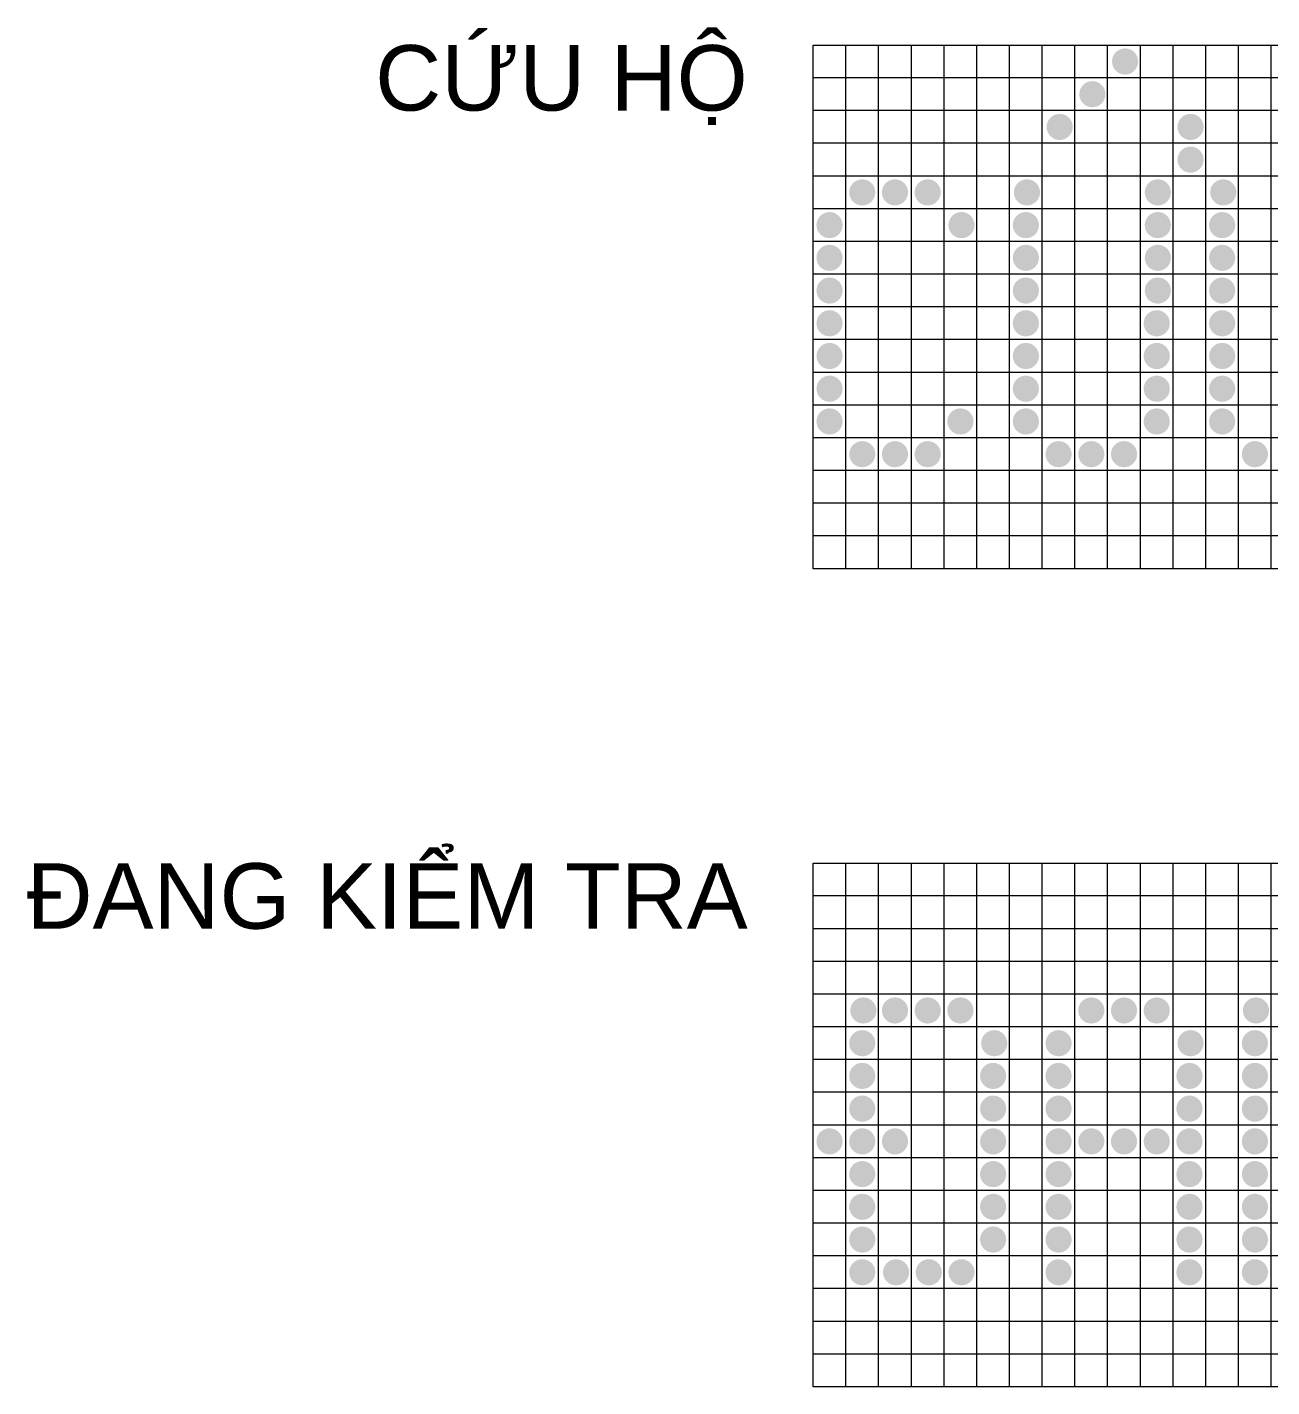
# Model space of a CAD drawing. Header units: millimetres. Extents: x -420 to 1601, y -250 to 2666.
# Drawn here: x -420.2 to -39.8, y 1500 to 1915.5 of the extents above; entities that cross this region are included whole.
import ezdxf

# ---------------------------------------------------------------- set-up
doc = ezdxf.new("R2010")
doc.units = ezdxf.units.MM
doc.layers.add('1', color=252, linetype='Continuous')
doc.styles.get("Standard").update_dxf_attribs({"font": 'arial.ttf'})

# ---------------------------------------------------------------- blocks, each defined once
blk = doc.blocks.new('A$C286635286')
at = {"layer": '1'}
for p, q in [((20, 160), (180, 160)), ((20, 0), (20, 160)), ((30, 0), (30, 160)), ((40, 0), (40, 160)), ((50, 0), (50, 160)), ((60, 0), (60, 160)), ((70, 0), (70, 160)), ((80, 0), (80, 160)), ((90, 0), (90, 160)), ((100, 0), (100, 160)), ((110, 0), (110, 160)), ((120, 0), (120, 160)), ((130, 0), (130, 160)), ((140, 0), (140, 160)), ((150, 0), (150, 160)), ((160, 0), (160, 160)), ((170, 0), (170, 160)), ((180, 160), (180, 0)), ((180, 150), (20, 150)), ((180, 140), (20, 140)), ((180, 130), (20, 130)), ((180, 120), (20, 120)), ((180, 110), (20, 110)), ((180, 100), (20, 100)), ((180, 90), (20, 90)), ((180, 80), (20, 80)), ((180, 70), (20, 70)), ((180, 60), (20, 60)), ((180, 50), (20, 50)), ((180, 40), (20, 40)), ((180, 30), (20, 30)), ((180, 20), (20, 20)), ((180, 10), (20, 10)), ((180, 0), (20, 0))]:
    blk.add_line(p, q, dxfattribs=at)

msp = doc.modelspace()

# ---------------------------------------------------------------- hatches: boundary and pattern name
at = {"true_color": 0xff4500}
h = msp.add_hatch(color=20, dxfattribs=at)
h.set_gradient(color1=(255, 69, 0), color2=(234, 62, 0), one_color=1, name='INVSPHERICAL')
h.paths.add_polyline_path([(-88.67, 1905, 1), (-80.67, 1905, 1)])
edge = h.paths.add_edge_path(flags=0)
edge.add_arc((-84.67, 1905), 4, 0, 360)
edge = h.paths.add_edge_path(flags=16)
edge.add_arc((-84.67, 1905), 4, 0, 360)
h = msp.add_hatch(color=20, dxfattribs=at)
h.set_gradient(color1=(255, 69, 0), color2=(234, 62, 0), one_color=1, name='INVSPHERICAL')
h.paths.add_polyline_path([(-98.67, 1895, 1), (-90.67, 1895, 1)])
edge = h.paths.add_edge_path(flags=0)
edge.add_arc((-94.67, 1895), 4, 0, 360)
edge = h.paths.add_edge_path(flags=16)
edge.add_arc((-94.67, 1895), 4, 0, 360)
h = msp.add_hatch(color=20, dxfattribs=at)
h.set_gradient(color1=(255, 69, 0), color2=(234, 62, 0), one_color=1, name='INVSPHERICAL')
h.paths.add_polyline_path([(-108.67, 1885, 1), (-100.67, 1885, 1)])
edge = h.paths.add_edge_path(flags=0)
edge.add_arc((-104.67, 1885), 4, 0, 360)
edge = h.paths.add_edge_path(flags=16)
edge.add_arc((-104.67, 1885), 4, 0, 360)
h = msp.add_hatch(color=20, dxfattribs=at)
h.set_gradient(color1=(255, 69, 0), color2=(234, 62, 0), one_color=1, name='INVSPHERICAL')
h.paths.add_polyline_path([(-68.67, 1885, 1), (-60.67, 1885, 1)])
edge = h.paths.add_edge_path(flags=0)
edge.add_arc((-64.67, 1885), 4, 0, 360)
edge = h.paths.add_edge_path(flags=16)
edge.add_arc((-64.67, 1885), 4, 0, 360)
h = msp.add_hatch(color=20, dxfattribs=at)
h.set_gradient(color1=(255, 69, 0), color2=(234, 62, 0), one_color=1, name='INVSPHERICAL')
h.paths.add_polyline_path([(-68.67, 1875, 1), (-60.67, 1875, 1)])
edge = h.paths.add_edge_path(flags=0)
edge.add_arc((-64.67, 1875), 4, 0, 360)
edge = h.paths.add_edge_path(flags=16)
edge.add_arc((-64.67, 1875), 4, 0, 360)
h = msp.add_hatch(color=20, dxfattribs=at)
h.set_gradient(color1=(255, 69, 0), color2=(234, 62, 0), one_color=1, name='INVSPHERICAL')
h.paths.add_polyline_path([(-169, 1865, 1), (-161, 1865, 1)])
edge = h.paths.add_edge_path(flags=0)
edge.add_arc((-165, 1865), 4, 0, 360)
edge = h.paths.add_edge_path(flags=16)
edge.add_arc((-165, 1865), 4, 0, 360)
h = msp.add_hatch(color=20, dxfattribs=at)
h.set_gradient(color1=(255, 69, 0), color2=(234, 62, 0), one_color=1, name='INVSPHERICAL')
h.paths.add_polyline_path([(-159, 1865, 1), (-151, 1865, 1)])
edge = h.paths.add_edge_path(flags=0)
edge.add_arc((-155, 1865), 4, 0, 360)
edge = h.paths.add_edge_path(flags=16)
edge.add_arc((-155, 1865), 4, 0, 360)
h = msp.add_hatch(color=20, dxfattribs=at)
h.set_gradient(color1=(255, 69, 0), color2=(234, 62, 0), one_color=1, name='INVSPHERICAL')
h.paths.add_polyline_path([(-149, 1865, 1), (-141, 1865, 1)])
edge = h.paths.add_edge_path(flags=0)
edge.add_arc((-145, 1865), 4, 0, 360)
edge = h.paths.add_edge_path(flags=16)
edge.add_arc((-145, 1865), 4, 0, 360)
h = msp.add_hatch(color=20, dxfattribs=at)
h.set_gradient(color1=(255, 69, 0), color2=(234, 62, 0), one_color=1, name='INVSPHERICAL')
h.paths.add_polyline_path([(-118.67, 1865, 1), (-110.67, 1865, 1)])
edge = h.paths.add_edge_path(flags=0)
edge.add_arc((-114.67, 1865), 4, 0, 360)
edge = h.paths.add_edge_path(flags=16)
edge.add_arc((-114.67, 1865), 4, 0, 360)
h = msp.add_hatch(color=20, dxfattribs=at)
h.set_gradient(color1=(255, 69, 0), color2=(234, 62, 0), one_color=1, name='INVSPHERICAL')
h.paths.add_polyline_path([(-78.67, 1865, 1), (-70.67, 1865, 1)])
edge = h.paths.add_edge_path(flags=0)
edge.add_arc((-74.67, 1865), 4, 0, 360)
edge = h.paths.add_edge_path(flags=16)
edge.add_arc((-74.67, 1865), 4, 0, 360)
h = msp.add_hatch(color=20, dxfattribs=at)
h.set_gradient(color1=(255, 69, 0), color2=(234, 62, 0), one_color=1, name='INVSPHERICAL')
h.paths.add_polyline_path([(-58.67, 1865, 1), (-50.67, 1865, 1)])
edge = h.paths.add_edge_path(flags=0)
edge.add_arc((-54.67, 1865), 4, 0, 360)
edge = h.paths.add_edge_path(flags=16)
edge.add_arc((-54.67, 1865), 4, 0, 360)
h = msp.add_hatch(color=20, dxfattribs=at)
h.set_gradient(color1=(255, 69, 0), color2=(234, 62, 0), one_color=1, name='INVSPHERICAL')
h.paths.add_polyline_path([(-179, 1855, 1), (-171, 1855, 1)])
edge = h.paths.add_edge_path(flags=0)
edge.add_arc((-175, 1855), 4, 0, 360)
edge = h.paths.add_edge_path(flags=16)
edge.add_arc((-175, 1855), 4, 0, 360)
h = msp.add_hatch(color=20, dxfattribs=at)
h.set_gradient(color1=(255, 69, 0), color2=(234, 62, 0), one_color=1, name='INVSPHERICAL')
h.paths.add_polyline_path([(-138.67, 1855, 1), (-130.67, 1855, 1)])
edge = h.paths.add_edge_path(flags=0)
edge.add_arc((-134.67, 1855), 4, 0, 360)
edge = h.paths.add_edge_path(flags=16)
edge.add_arc((-134.67, 1855), 4, 0, 360)
h = msp.add_hatch(color=20, dxfattribs=at)
h.set_gradient(color1=(255, 69, 0), color2=(234, 62, 0), one_color=1, name='INVSPHERICAL')
h.paths.add_polyline_path([(-119, 1855, 1), (-111, 1855, 1)])
edge = h.paths.add_edge_path(flags=0)
edge.add_arc((-115, 1855), 4, 0, 360)
edge = h.paths.add_edge_path(flags=16)
edge.add_arc((-115, 1855), 4, 0, 360)
h = msp.add_hatch(color=20, dxfattribs=at)
h.set_gradient(color1=(255, 69, 0), color2=(234, 62, 0), one_color=1, name='INVSPHERICAL')
h.paths.add_polyline_path([(-78.67, 1855, 1), (-70.67, 1855, 1)])
edge = h.paths.add_edge_path(flags=0)
edge.add_arc((-74.67, 1855), 4, 0, 360)
edge = h.paths.add_edge_path(flags=16)
edge.add_arc((-74.67, 1855), 4, 0, 360)
h = msp.add_hatch(color=20, dxfattribs=at)
h.set_gradient(color1=(255, 69, 0), color2=(234, 62, 0), one_color=1, name='INVSPHERICAL')
h.paths.add_polyline_path([(-59, 1855, 1), (-51, 1855, 1)])
edge = h.paths.add_edge_path(flags=0)
edge.add_arc((-55, 1855), 4, 0, 360)
edge = h.paths.add_edge_path(flags=16)
edge.add_arc((-55, 1855), 4, 0, 360)
h = msp.add_hatch(color=20, dxfattribs=at)
h.set_gradient(color1=(255, 69, 0), color2=(234, 62, 0), one_color=1, name='INVSPHERICAL')
h.paths.add_polyline_path([(-179, 1845, 1), (-171, 1845, 1)])
edge = h.paths.add_edge_path(flags=0)
edge.add_arc((-175, 1845), 4, 0, 360)
edge = h.paths.add_edge_path(flags=16)
edge.add_arc((-175, 1845), 4, 0, 360)
h = msp.add_hatch(color=20, dxfattribs=at)
h.set_gradient(color1=(255, 69, 0), color2=(234, 62, 0), one_color=1, name='INVSPHERICAL')
h.paths.add_polyline_path([(-119, 1845, 1), (-111, 1845, 1)])
edge = h.paths.add_edge_path(flags=0)
edge.add_arc((-115, 1845), 4, 0, 360)
edge = h.paths.add_edge_path(flags=16)
edge.add_arc((-115, 1845), 4, 0, 360)
h = msp.add_hatch(color=20, dxfattribs=at)
h.set_gradient(color1=(255, 69, 0), color2=(234, 62, 0), one_color=1, name='INVSPHERICAL')
h.paths.add_polyline_path([(-78.67, 1845, 1), (-70.67, 1845, 1)])
edge = h.paths.add_edge_path(flags=0)
edge.add_arc((-74.67, 1845), 4, 0, 360)
edge = h.paths.add_edge_path(flags=16)
edge.add_arc((-74.67, 1845), 4, 0, 360)
h = msp.add_hatch(color=20, dxfattribs=at)
h.set_gradient(color1=(255, 69, 0), color2=(234, 62, 0), one_color=1, name='INVSPHERICAL')
h.paths.add_polyline_path([(-59, 1845, 1), (-51, 1845, 1)])
edge = h.paths.add_edge_path(flags=0)
edge.add_arc((-55, 1845), 4, 0, 360)
edge = h.paths.add_edge_path(flags=16)
edge.add_arc((-55, 1845), 4, 0, 360)
h = msp.add_hatch(color=20, dxfattribs=at)
h.set_gradient(color1=(255, 69, 0), color2=(234, 62, 0), one_color=1, name='INVSPHERICAL')
h.paths.add_polyline_path([(-179, 1835, 1), (-171, 1835, 1)])
edge = h.paths.add_edge_path(flags=0)
edge.add_arc((-175, 1835), 4, 0, 360)
edge = h.paths.add_edge_path(flags=16)
edge.add_arc((-175, 1835), 4, 0, 360)
h = msp.add_hatch(color=20, dxfattribs=at)
h.set_gradient(color1=(255, 69, 0), color2=(234, 62, 0), one_color=1, name='INVSPHERICAL')
h.paths.add_polyline_path([(-119, 1835, 1), (-111, 1835, 1)])
edge = h.paths.add_edge_path(flags=0)
edge.add_arc((-115, 1835), 4, 0, 360)
edge = h.paths.add_edge_path(flags=16)
edge.add_arc((-115, 1835), 4, 0, 360)
h = msp.add_hatch(color=20, dxfattribs=at)
h.set_gradient(color1=(255, 69, 0), color2=(234, 62, 0), one_color=1, name='INVSPHERICAL')
h.paths.add_polyline_path([(-78.67, 1835, 1), (-70.67, 1835, 1)])
edge = h.paths.add_edge_path(flags=0)
edge.add_arc((-74.67, 1835), 4, 0, 360)
edge = h.paths.add_edge_path(flags=16)
edge.add_arc((-74.67, 1835), 4, 0, 360)
h = msp.add_hatch(color=20, dxfattribs=at)
h.set_gradient(color1=(255, 69, 0), color2=(234, 62, 0), one_color=1, name='INVSPHERICAL')
h.paths.add_polyline_path([(-59, 1835, 1), (-51, 1835, 1)])
edge = h.paths.add_edge_path(flags=0)
edge.add_arc((-55, 1835), 4, 0, 360)
edge = h.paths.add_edge_path(flags=16)
edge.add_arc((-55, 1835), 4, 0, 360)
h = msp.add_hatch(color=20, dxfattribs=at)
h.set_gradient(color1=(255, 69, 0), color2=(234, 62, 0), one_color=1, name='INVSPHERICAL')
h.paths.add_polyline_path([(-179, 1825, 1), (-171, 1825, 1)])
edge = h.paths.add_edge_path(flags=0)
edge.add_arc((-175, 1825), 4, 0, 360)
edge = h.paths.add_edge_path(flags=16)
edge.add_arc((-175, 1825), 4, 0, 360)
h = msp.add_hatch(color=20, dxfattribs=at)
h.set_gradient(color1=(255, 69, 0), color2=(234, 62, 0), one_color=1, name='INVSPHERICAL')
h.paths.add_polyline_path([(-119, 1825, 1), (-111, 1825, 1)])
edge = h.paths.add_edge_path(flags=0)
edge.add_arc((-115, 1825), 4, 0, 360)
edge = h.paths.add_edge_path(flags=16)
edge.add_arc((-115, 1825), 4, 0, 360)
h = msp.add_hatch(color=20, dxfattribs=at)
h.set_gradient(color1=(255, 69, 0), color2=(234, 62, 0), one_color=1, name='INVSPHERICAL')
h.paths.add_polyline_path([(-79, 1825, 1), (-71, 1825, 1)])
edge = h.paths.add_edge_path(flags=0)
edge.add_arc((-75, 1825), 4, 0, 360)
edge = h.paths.add_edge_path(flags=16)
edge.add_arc((-75, 1825), 4, 0, 360)
h = msp.add_hatch(color=20, dxfattribs=at)
h.set_gradient(color1=(255, 69, 0), color2=(234, 62, 0), one_color=1, name='INVSPHERICAL')
h.paths.add_polyline_path([(-59, 1825, 1), (-51, 1825, 1)])
edge = h.paths.add_edge_path(flags=0)
edge.add_arc((-55, 1825), 4, 0, 360)
edge = h.paths.add_edge_path(flags=16)
edge.add_arc((-55, 1825), 4, 0, 360)
h = msp.add_hatch(color=20, dxfattribs=at)
h.set_gradient(color1=(255, 69, 0), color2=(234, 62, 0), one_color=1, name='INVSPHERICAL')
h.paths.add_polyline_path([(-179, 1815, 1), (-171, 1815, 1)])
edge = h.paths.add_edge_path(flags=0)
edge.add_arc((-175, 1815), 4, 0, 360)
edge = h.paths.add_edge_path(flags=16)
edge.add_arc((-175, 1815), 4, 0, 360)
h = msp.add_hatch(color=20, dxfattribs=at)
h.set_gradient(color1=(255, 69, 0), color2=(234, 62, 0), one_color=1, name='INVSPHERICAL')
h.paths.add_polyline_path([(-119, 1815, 1), (-111, 1815, 1)])
edge = h.paths.add_edge_path(flags=0)
edge.add_arc((-115, 1815), 4, 0, 360)
edge = h.paths.add_edge_path(flags=16)
edge.add_arc((-115, 1815), 4, 0, 360)
h = msp.add_hatch(color=20, dxfattribs=at)
h.set_gradient(color1=(255, 69, 0), color2=(234, 62, 0), one_color=1, name='INVSPHERICAL')
h.paths.add_polyline_path([(-79, 1815, 1), (-71, 1815, 1)])
edge = h.paths.add_edge_path(flags=0)
edge.add_arc((-75, 1815), 4, 0, 360)
edge = h.paths.add_edge_path(flags=16)
edge.add_arc((-75, 1815), 4, 0, 360)
h = msp.add_hatch(color=20, dxfattribs=at)
h.set_gradient(color1=(255, 69, 0), color2=(234, 62, 0), one_color=1, name='INVSPHERICAL')
h.paths.add_polyline_path([(-59, 1815, 1), (-51, 1815, 1)])
edge = h.paths.add_edge_path(flags=0)
edge.add_arc((-55, 1815), 4, 0, 360)
edge = h.paths.add_edge_path(flags=16)
edge.add_arc((-55, 1815), 4, 0, 360)
h = msp.add_hatch(color=20, dxfattribs=at)
h.set_gradient(color1=(255, 69, 0), color2=(234, 62, 0), one_color=1, name='INVSPHERICAL')
h.paths.add_polyline_path([(-179, 1805, 1), (-171, 1805, 1)])
edge = h.paths.add_edge_path(flags=0)
edge.add_arc((-175, 1805), 4, 0, 360)
edge = h.paths.add_edge_path(flags=16)
edge.add_arc((-175, 1805), 4, 0, 360)
h = msp.add_hatch(color=20, dxfattribs=at)
h.set_gradient(color1=(255, 69, 0), color2=(234, 62, 0), one_color=1, name='INVSPHERICAL')
h.paths.add_polyline_path([(-119, 1805, 1), (-111, 1805, 1)])
edge = h.paths.add_edge_path(flags=0)
edge.add_arc((-115, 1805), 4, 0, 360)
edge = h.paths.add_edge_path(flags=16)
edge.add_arc((-115, 1805), 4, 0, 360)
h = msp.add_hatch(color=20, dxfattribs=at)
h.set_gradient(color1=(255, 69, 0), color2=(234, 62, 0), one_color=1, name='INVSPHERICAL')
h.paths.add_polyline_path([(-79, 1805, 1), (-71, 1805, 1)])
edge = h.paths.add_edge_path(flags=0)
edge.add_arc((-75, 1805), 4, 0, 360)
edge = h.paths.add_edge_path(flags=16)
edge.add_arc((-75, 1805), 4, 0, 360)
h = msp.add_hatch(color=20, dxfattribs=at)
h.set_gradient(color1=(255, 69, 0), color2=(234, 62, 0), one_color=1, name='INVSPHERICAL')
h.paths.add_polyline_path([(-59, 1805, 1), (-51, 1805, 1)])
edge = h.paths.add_edge_path(flags=0)
edge.add_arc((-55, 1805), 4, 0, 360)
edge = h.paths.add_edge_path(flags=16)
edge.add_arc((-55, 1805), 4, 0, 360)
h = msp.add_hatch(color=20, dxfattribs=at)
h.set_gradient(color1=(255, 69, 0), color2=(234, 62, 0), one_color=1, name='INVSPHERICAL')
h.paths.add_polyline_path([(-179, 1795, 1), (-171, 1795, 1)])
edge = h.paths.add_edge_path(flags=0)
edge.add_arc((-175, 1795), 4, 0, 360)
edge = h.paths.add_edge_path(flags=16)
edge.add_arc((-175, 1795), 4, 0, 360)
h = msp.add_hatch(color=20, dxfattribs=at)
h.set_gradient(color1=(255, 69, 0), color2=(234, 62, 0), one_color=1, name='INVSPHERICAL')
h.paths.add_polyline_path([(-139, 1795, 1), (-131, 1795, 1)])
edge = h.paths.add_edge_path(flags=0)
edge.add_arc((-135, 1795), 4, 0, 360)
edge = h.paths.add_edge_path(flags=16)
edge.add_arc((-135, 1795), 4, 0, 360)
h = msp.add_hatch(color=20, dxfattribs=at)
h.set_gradient(color1=(255, 69, 0), color2=(234, 62, 0), one_color=1, name='INVSPHERICAL')
h.paths.add_polyline_path([(-119, 1795, 1), (-111, 1795, 1)])
edge = h.paths.add_edge_path(flags=0)
edge.add_arc((-115, 1795), 4, 0, 360)
edge = h.paths.add_edge_path(flags=16)
edge.add_arc((-115, 1795), 4, 0, 360)
h = msp.add_hatch(color=20, dxfattribs=at)
h.set_gradient(color1=(255, 69, 0), color2=(234, 62, 0), one_color=1, name='INVSPHERICAL')
h.paths.add_polyline_path([(-79, 1795, 1), (-71, 1795, 1)])
edge = h.paths.add_edge_path(flags=0)
edge.add_arc((-75, 1795), 4, 0, 360)
edge = h.paths.add_edge_path(flags=16)
edge.add_arc((-75, 1795), 4, 0, 360)
h = msp.add_hatch(color=20, dxfattribs=at)
h.set_gradient(color1=(255, 69, 0), color2=(234, 62, 0), one_color=1, name='INVSPHERICAL')
h.paths.add_polyline_path([(-59, 1795, 1), (-51, 1795, 1)])
edge = h.paths.add_edge_path(flags=0)
edge.add_arc((-55, 1795), 4, 0, 360)
edge = h.paths.add_edge_path(flags=16)
edge.add_arc((-55, 1795), 4, 0, 360)
h = msp.add_hatch(color=20, dxfattribs=at)
h.set_gradient(color1=(255, 69, 0), color2=(234, 62, 0), one_color=1, name='INVSPHERICAL')
h.paths.add_polyline_path([(-169, 1785, 1), (-161, 1785, 1)])
edge = h.paths.add_edge_path(flags=0)
edge.add_arc((-165, 1785), 4, 0, 360)
edge = h.paths.add_edge_path(flags=16)
edge.add_arc((-165, 1785), 4, 0, 360)
h = msp.add_hatch(color=20, dxfattribs=at)
h.set_gradient(color1=(255, 69, 0), color2=(234, 62, 0), one_color=1, name='INVSPHERICAL')
h.paths.add_polyline_path([(-159, 1785, 1), (-151, 1785, 1)])
edge = h.paths.add_edge_path(flags=0)
edge.add_arc((-155, 1785), 4, 0, 360)
edge = h.paths.add_edge_path(flags=16)
edge.add_arc((-155, 1785), 4, 0, 360)
h = msp.add_hatch(color=20, dxfattribs=at)
h.set_gradient(color1=(255, 69, 0), color2=(234, 62, 0), one_color=1, name='INVSPHERICAL')
h.paths.add_polyline_path([(-149, 1785, 1), (-141, 1785, 1)])
edge = h.paths.add_edge_path(flags=0)
edge.add_arc((-145, 1785), 4, 0, 360)
edge = h.paths.add_edge_path(flags=16)
edge.add_arc((-145, 1785), 4, 0, 360)
h = msp.add_hatch(color=20, dxfattribs=at)
h.set_gradient(color1=(255, 69, 0), color2=(234, 62, 0), one_color=1, name='INVSPHERICAL')
h.paths.add_polyline_path([(-109, 1785, 1), (-101, 1785, 1)])
edge = h.paths.add_edge_path(flags=0)
edge.add_arc((-105, 1785), 4, 0, 360)
edge = h.paths.add_edge_path(flags=16)
edge.add_arc((-105, 1785), 4, 0, 360)
h = msp.add_hatch(color=20, dxfattribs=at)
h.set_gradient(color1=(255, 69, 0), color2=(234, 62, 0), one_color=1, name='INVSPHERICAL')
h.paths.add_polyline_path([(-99, 1785, 1), (-91, 1785, 1)])
edge = h.paths.add_edge_path(flags=0)
edge.add_arc((-95, 1785), 4, 0, 360)
edge = h.paths.add_edge_path(flags=16)
edge.add_arc((-95, 1785), 4, 0, 360)
h = msp.add_hatch(color=20, dxfattribs=at)
h.set_gradient(color1=(255, 69, 0), color2=(234, 62, 0), one_color=1, name='INVSPHERICAL')
h.paths.add_polyline_path([(-89, 1785, 1), (-81, 1785, 1)])
edge = h.paths.add_edge_path(flags=0)
edge.add_arc((-85, 1785), 4, 0, 360)
edge = h.paths.add_edge_path(flags=16)
edge.add_arc((-85, 1785), 4, 0, 360)
h = msp.add_hatch(color=20, dxfattribs=at)
h.set_gradient(color1=(255, 69, 0), color2=(234, 62, 0), one_color=1, name='INVSPHERICAL')
h.paths.add_polyline_path([(-49, 1785, 1), (-41, 1785, 1)])
edge = h.paths.add_edge_path(flags=0)
edge.add_arc((-45, 1785), 4, 0, 360)
edge = h.paths.add_edge_path(flags=16)
edge.add_arc((-45, 1785), 4, 0, 360)
h = msp.add_hatch(color=20, dxfattribs=at)
h.set_gradient(color1=(255, 69, 0), color2=(234, 62, 0), one_color=1, name='INVSPHERICAL')
h.paths.add_polyline_path([(-168.67, 1615, 1), (-160.67, 1615, 1)])
edge = h.paths.add_edge_path(flags=0)
edge.add_arc((-164.67, 1615), 4, 0, 360)
edge = h.paths.add_edge_path(flags=16)
edge.add_arc((-164.67, 1615), 4, 0, 360)
h = msp.add_hatch(color=20, dxfattribs=at)
h.set_gradient(color1=(255, 69, 0), color2=(234, 62, 0), one_color=1, name='INVSPHERICAL')
h.paths.add_polyline_path([(-159, 1615, 1), (-151, 1615, 1)])
edge = h.paths.add_edge_path(flags=0)
edge.add_arc((-155, 1615), 4, 0, 360)
edge = h.paths.add_edge_path(flags=16)
edge.add_arc((-155, 1615), 4, 0, 360)
h = msp.add_hatch(color=20, dxfattribs=at)
h.set_gradient(color1=(255, 69, 0), color2=(234, 62, 0), one_color=1, name='INVSPHERICAL')
h.paths.add_polyline_path([(-149, 1615, 1), (-141, 1615, 1)])
edge = h.paths.add_edge_path(flags=0)
edge.add_arc((-145, 1615), 4, 0, 360)
edge = h.paths.add_edge_path(flags=16)
edge.add_arc((-145, 1615), 4, 0, 360)
h = msp.add_hatch(color=20, dxfattribs=at)
h.set_gradient(color1=(255, 69, 0), color2=(234, 62, 0), one_color=1, name='INVSPHERICAL')
h.paths.add_polyline_path([(-139, 1615, 1), (-131, 1615, 1)])
edge = h.paths.add_edge_path(flags=0)
edge.add_arc((-135, 1615), 4, 0, 360)
edge = h.paths.add_edge_path(flags=16)
edge.add_arc((-135, 1615), 4, 0, 360)
h = msp.add_hatch(color=20, dxfattribs=at)
h.set_gradient(color1=(255, 69, 0), color2=(234, 62, 0), one_color=1, name='INVSPHERICAL')
h.paths.add_polyline_path([(-99, 1615, 1), (-91, 1615, 1)])
edge = h.paths.add_edge_path(flags=0)
edge.add_arc((-95, 1615), 4, 0, 360)
edge = h.paths.add_edge_path(flags=16)
edge.add_arc((-95, 1615), 4, 0, 360)
h = msp.add_hatch(color=20, dxfattribs=at)
h.set_gradient(color1=(255, 69, 0), color2=(234, 62, 0), one_color=1, name='INVSPHERICAL')
h.paths.add_polyline_path([(-89, 1615, 1), (-81, 1615, 1)])
edge = h.paths.add_edge_path(flags=0)
edge.add_arc((-85, 1615), 4, 0, 360)
edge = h.paths.add_edge_path(flags=16)
edge.add_arc((-85, 1615), 4, 0, 360)
h = msp.add_hatch(color=20, dxfattribs=at)
h.set_gradient(color1=(255, 69, 0), color2=(234, 62, 0), one_color=1, name='INVSPHERICAL')
h.paths.add_polyline_path([(-79, 1615, 1), (-71, 1615, 1)])
edge = h.paths.add_edge_path(flags=0)
edge.add_arc((-75, 1615), 4, 0, 360)
edge = h.paths.add_edge_path(flags=16)
edge.add_arc((-75, 1615), 4, 0, 360)
h = msp.add_hatch(color=20, dxfattribs=at)
h.set_gradient(color1=(255, 69, 0), color2=(234, 62, 0), one_color=1, name='INVSPHERICAL')
h.paths.add_polyline_path([(-48.67, 1615, 1), (-40.67, 1615, 1)])
edge = h.paths.add_edge_path(flags=0)
edge.add_arc((-44.67, 1615), 4, 0, 360)
edge = h.paths.add_edge_path(flags=16)
edge.add_arc((-44.67, 1615), 4, 0, 360)
h = msp.add_hatch(color=20, dxfattribs=at)
h.set_gradient(color1=(255, 69, 0), color2=(234, 62, 0), one_color=1, name='INVSPHERICAL')
h.paths.add_polyline_path([(-169, 1605, 1), (-161, 1605, 1)])
edge = h.paths.add_edge_path(flags=0)
edge.add_arc((-165, 1605), 4, 0, 360)
edge = h.paths.add_edge_path(flags=16)
edge.add_arc((-165, 1605), 4, 0, 360)
h = msp.add_hatch(color=20, dxfattribs=at)
h.set_gradient(color1=(255, 69, 0), color2=(234, 62, 0), one_color=1, name='INVSPHERICAL')
h.paths.add_polyline_path([(-128.67, 1605, 1), (-120.67, 1605, 1)])
edge = h.paths.add_edge_path(flags=0)
edge.add_arc((-124.67, 1605), 4, 0, 360)
edge = h.paths.add_edge_path(flags=16)
edge.add_arc((-124.67, 1605), 4, 0, 360)
h = msp.add_hatch(color=20, dxfattribs=at)
h.set_gradient(color1=(255, 69, 0), color2=(234, 62, 0), one_color=1, name='INVSPHERICAL')
h.paths.add_polyline_path([(-109, 1605, 1), (-101, 1605, 1)])
edge = h.paths.add_edge_path(flags=0)
edge.add_arc((-105, 1605), 4, 0, 360)
edge = h.paths.add_edge_path(flags=16)
edge.add_arc((-105, 1605), 4, 0, 360)
h = msp.add_hatch(color=20, dxfattribs=at)
h.set_gradient(color1=(255, 69, 0), color2=(234, 62, 0), one_color=1, name='INVSPHERICAL')
h.paths.add_polyline_path([(-68.67, 1605, 1), (-60.67, 1605, 1)])
edge = h.paths.add_edge_path(flags=0)
edge.add_arc((-64.67, 1605), 4, 0, 360)
edge = h.paths.add_edge_path(flags=16)
edge.add_arc((-64.67, 1605), 4, 0, 360)
h = msp.add_hatch(color=20, dxfattribs=at)
h.set_gradient(color1=(255, 69, 0), color2=(234, 62, 0), one_color=1, name='INVSPHERICAL')
h.paths.add_polyline_path([(-49, 1605, 1), (-41, 1605, 1)])
edge = h.paths.add_edge_path(flags=0)
edge.add_arc((-45, 1605), 4, 0, 360)
edge = h.paths.add_edge_path(flags=16)
edge.add_arc((-45, 1605), 4, 0, 360)
h = msp.add_hatch(color=20, dxfattribs=at)
h.set_gradient(color1=(255, 69, 0), color2=(234, 62, 0), one_color=1, name='INVSPHERICAL')
h.paths.add_polyline_path([(-169, 1595, 1), (-161, 1595, 1)])
edge = h.paths.add_edge_path(flags=0)
edge.add_arc((-165, 1595), 4, 0, 360)
edge = h.paths.add_edge_path(flags=16)
edge.add_arc((-165, 1595), 4, 0, 360)
h = msp.add_hatch(color=20, dxfattribs=at)
h.set_gradient(color1=(255, 69, 0), color2=(234, 62, 0), one_color=1, name='INVSPHERICAL')
h.paths.add_polyline_path([(-129, 1595, 1), (-121, 1595, 1)])
edge = h.paths.add_edge_path(flags=0)
edge.add_arc((-125, 1595), 4, 0, 360)
edge = h.paths.add_edge_path(flags=16)
edge.add_arc((-125, 1595), 4, 0, 360)
h = msp.add_hatch(color=20, dxfattribs=at)
h.set_gradient(color1=(255, 69, 0), color2=(234, 62, 0), one_color=1, name='INVSPHERICAL')
h.paths.add_polyline_path([(-109, 1595, 1), (-101, 1595, 1)])
edge = h.paths.add_edge_path(flags=0)
edge.add_arc((-105, 1595), 4, 0, 360)
edge = h.paths.add_edge_path(flags=16)
edge.add_arc((-105, 1595), 4, 0, 360)
h = msp.add_hatch(color=20, dxfattribs=at)
h.set_gradient(color1=(255, 69, 0), color2=(234, 62, 0), one_color=1, name='INVSPHERICAL')
h.paths.add_polyline_path([(-69, 1595, 1), (-61, 1595, 1)])
edge = h.paths.add_edge_path(flags=0)
edge.add_arc((-65, 1595), 4, 0, 360)
edge = h.paths.add_edge_path(flags=16)
edge.add_arc((-65, 1595), 4, 0, 360)
h = msp.add_hatch(color=20, dxfattribs=at)
h.set_gradient(color1=(255, 69, 0), color2=(234, 62, 0), one_color=1, name='INVSPHERICAL')
h.paths.add_polyline_path([(-49, 1595, 1), (-41, 1595, 1)])
edge = h.paths.add_edge_path(flags=0)
edge.add_arc((-45, 1595), 4, 0, 360)
edge = h.paths.add_edge_path(flags=16)
edge.add_arc((-45, 1595), 4, 0, 360)
h = msp.add_hatch(color=20, dxfattribs=at)
h.set_gradient(color1=(255, 69, 0), color2=(234, 62, 0), one_color=1, name='INVSPHERICAL')
h.paths.add_polyline_path([(-169, 1585, 1), (-161, 1585, 1)])
edge = h.paths.add_edge_path(flags=0)
edge.add_arc((-165, 1585), 4, 0, 360)
edge = h.paths.add_edge_path(flags=16)
edge.add_arc((-165, 1585), 4, 0, 360)
h = msp.add_hatch(color=20, dxfattribs=at)
h.set_gradient(color1=(255, 69, 0), color2=(234, 62, 0), one_color=1, name='INVSPHERICAL')
h.paths.add_polyline_path([(-129, 1585, 1), (-121, 1585, 1)])
edge = h.paths.add_edge_path(flags=0)
edge.add_arc((-125, 1585), 4, 0, 360)
edge = h.paths.add_edge_path(flags=16)
edge.add_arc((-125, 1585), 4, 0, 360)
h = msp.add_hatch(color=20, dxfattribs=at)
h.set_gradient(color1=(255, 69, 0), color2=(234, 62, 0), one_color=1, name='INVSPHERICAL')
h.paths.add_polyline_path([(-109, 1585, 1), (-101, 1585, 1)])
edge = h.paths.add_edge_path(flags=0)
edge.add_arc((-105, 1585), 4, 0, 360)
edge = h.paths.add_edge_path(flags=16)
edge.add_arc((-105, 1585), 4, 0, 360)
h = msp.add_hatch(color=20, dxfattribs=at)
h.set_gradient(color1=(255, 69, 0), color2=(234, 62, 0), one_color=1, name='INVSPHERICAL')
h.paths.add_polyline_path([(-69, 1585, 1), (-61, 1585, 1)])
edge = h.paths.add_edge_path(flags=0)
edge.add_arc((-65, 1585), 4, 0, 360)
edge = h.paths.add_edge_path(flags=16)
edge.add_arc((-65, 1585), 4, 0, 360)
h = msp.add_hatch(color=20, dxfattribs=at)
h.set_gradient(color1=(255, 69, 0), color2=(234, 62, 0), one_color=1, name='INVSPHERICAL')
h.paths.add_polyline_path([(-49, 1585, 1), (-41, 1585, 1)])
edge = h.paths.add_edge_path(flags=0)
edge.add_arc((-45, 1585), 4, 0, 360)
edge = h.paths.add_edge_path(flags=16)
edge.add_arc((-45, 1585), 4, 0, 360)
h = msp.add_hatch(color=20, dxfattribs=at)
h.set_gradient(color1=(255, 69, 0), color2=(234, 62, 0), one_color=1, name='INVSPHERICAL')
h.paths.add_polyline_path([(-179, 1575, 1), (-171, 1575, 1)])
edge = h.paths.add_edge_path(flags=0)
edge.add_arc((-175, 1575), 4, 0, 360)
edge = h.paths.add_edge_path(flags=16)
edge.add_arc((-175, 1575), 4, 0, 360)
h = msp.add_hatch(color=20, dxfattribs=at)
h.set_gradient(color1=(255, 69, 0), color2=(234, 62, 0), one_color=1, name='INVSPHERICAL')
h.paths.add_polyline_path([(-169, 1575, 1), (-161, 1575, 1)])
edge = h.paths.add_edge_path(flags=0)
edge.add_arc((-165, 1575), 4, 0, 360)
edge = h.paths.add_edge_path(flags=16)
edge.add_arc((-165, 1575), 4, 0, 360)
h = msp.add_hatch(color=20, dxfattribs=at)
h.set_gradient(color1=(255, 69, 0), color2=(234, 62, 0), one_color=1, name='INVSPHERICAL')
h.paths.add_polyline_path([(-159, 1575, 1), (-151, 1575, 1)])
edge = h.paths.add_edge_path(flags=0)
edge.add_arc((-155, 1575), 4, 0, 360)
edge = h.paths.add_edge_path(flags=16)
edge.add_arc((-155, 1575), 4, 0, 360)
h = msp.add_hatch(color=20, dxfattribs=at)
h.set_gradient(color1=(255, 69, 0), color2=(234, 62, 0), one_color=1, name='INVSPHERICAL')
h.paths.add_polyline_path([(-129, 1575, 1), (-121, 1575, 1)])
edge = h.paths.add_edge_path(flags=0)
edge.add_arc((-125, 1575), 4, 0, 360)
edge = h.paths.add_edge_path(flags=16)
edge.add_arc((-125, 1575), 4, 0, 360)
h = msp.add_hatch(color=20, dxfattribs=at)
h.set_gradient(color1=(255, 69, 0), color2=(234, 62, 0), one_color=1, name='INVSPHERICAL')
h.paths.add_polyline_path([(-109, 1575, 1), (-101, 1575, 1)])
edge = h.paths.add_edge_path(flags=0)
edge.add_arc((-105, 1575), 4, 0, 360)
edge = h.paths.add_edge_path(flags=16)
edge.add_arc((-105, 1575), 4, 0, 360)
h = msp.add_hatch(color=20, dxfattribs=at)
h.set_gradient(color1=(255, 69, 0), color2=(234, 62, 0), one_color=1, name='INVSPHERICAL')
h.paths.add_polyline_path([(-99, 1575, 1), (-91, 1575, 1)])
edge = h.paths.add_edge_path(flags=0)
edge.add_arc((-95, 1575), 4, 0, 360)
edge = h.paths.add_edge_path(flags=16)
edge.add_arc((-95, 1575), 4, 0, 360)
h = msp.add_hatch(color=20, dxfattribs=at)
h.set_gradient(color1=(255, 69, 0), color2=(234, 62, 0), one_color=1, name='INVSPHERICAL')
h.paths.add_polyline_path([(-89, 1575, 1), (-81, 1575, 1)])
edge = h.paths.add_edge_path(flags=0)
edge.add_arc((-85, 1575), 4, 0, 360)
edge = h.paths.add_edge_path(flags=16)
edge.add_arc((-85, 1575), 4, 0, 360)
h = msp.add_hatch(color=20, dxfattribs=at)
h.set_gradient(color1=(255, 69, 0), color2=(234, 62, 0), one_color=1, name='INVSPHERICAL')
h.paths.add_polyline_path([(-79, 1575, 1), (-71, 1575, 1)])
edge = h.paths.add_edge_path(flags=0)
edge.add_arc((-75, 1575), 4, 0, 360)
edge = h.paths.add_edge_path(flags=16)
edge.add_arc((-75, 1575), 4, 0, 360)
h = msp.add_hatch(color=20, dxfattribs=at)
h.set_gradient(color1=(255, 69, 0), color2=(234, 62, 0), one_color=1, name='INVSPHERICAL')
h.paths.add_polyline_path([(-69, 1575, 1), (-61, 1575, 1)])
edge = h.paths.add_edge_path(flags=0)
edge.add_arc((-65, 1575), 4, 0, 360)
edge = h.paths.add_edge_path(flags=16)
edge.add_arc((-65, 1575), 4, 0, 360)
h = msp.add_hatch(color=20, dxfattribs=at)
h.set_gradient(color1=(255, 69, 0), color2=(234, 62, 0), one_color=1, name='INVSPHERICAL')
h.paths.add_polyline_path([(-49, 1575, 1), (-41, 1575, 1)])
edge = h.paths.add_edge_path(flags=0)
edge.add_arc((-45, 1575), 4, 0, 360)
edge = h.paths.add_edge_path(flags=16)
edge.add_arc((-45, 1575), 4, 0, 360)
h = msp.add_hatch(color=20, dxfattribs=at)
h.set_gradient(color1=(255, 69, 0), color2=(234, 62, 0), one_color=1, name='INVSPHERICAL')
h.paths.add_polyline_path([(-169, 1565, 1), (-161, 1565, 1)])
edge = h.paths.add_edge_path(flags=0)
edge.add_arc((-165, 1565), 4, 0, 360)
edge = h.paths.add_edge_path(flags=16)
edge.add_arc((-165, 1565), 4, 0, 360)
h = msp.add_hatch(color=20, dxfattribs=at)
h.set_gradient(color1=(255, 69, 0), color2=(234, 62, 0), one_color=1, name='INVSPHERICAL')
h.paths.add_polyline_path([(-129, 1565, 1), (-121, 1565, 1)])
edge = h.paths.add_edge_path(flags=0)
edge.add_arc((-125, 1565), 4, 0, 360)
edge = h.paths.add_edge_path(flags=16)
edge.add_arc((-125, 1565), 4, 0, 360)
h = msp.add_hatch(color=20, dxfattribs=at)
h.set_gradient(color1=(255, 69, 0), color2=(234, 62, 0), one_color=1, name='INVSPHERICAL')
h.paths.add_polyline_path([(-109, 1565, 1), (-101, 1565, 1)])
edge = h.paths.add_edge_path(flags=0)
edge.add_arc((-105, 1565), 4, 0, 360)
edge = h.paths.add_edge_path(flags=16)
edge.add_arc((-105, 1565), 4, 0, 360)
h = msp.add_hatch(color=20, dxfattribs=at)
h.set_gradient(color1=(255, 69, 0), color2=(234, 62, 0), one_color=1, name='INVSPHERICAL')
h.paths.add_polyline_path([(-69, 1565, 1), (-61, 1565, 1)])
edge = h.paths.add_edge_path(flags=0)
edge.add_arc((-65, 1565), 4, 0, 360)
edge = h.paths.add_edge_path(flags=16)
edge.add_arc((-65, 1565), 4, 0, 360)
h = msp.add_hatch(color=20, dxfattribs=at)
h.set_gradient(color1=(255, 69, 0), color2=(234, 62, 0), one_color=1, name='INVSPHERICAL')
h.paths.add_polyline_path([(-49, 1565, 1), (-41, 1565, 1)])
edge = h.paths.add_edge_path(flags=0)
edge.add_arc((-45, 1565), 4, 0, 360)
edge = h.paths.add_edge_path(flags=16)
edge.add_arc((-45, 1565), 4, 0, 360)
h = msp.add_hatch(color=20, dxfattribs=at)
h.set_gradient(color1=(255, 69, 0), color2=(234, 62, 0), one_color=1, name='INVSPHERICAL')
h.paths.add_polyline_path([(-169, 1555, 1), (-161, 1555, 1)])
edge = h.paths.add_edge_path(flags=0)
edge.add_arc((-165, 1555), 4, 0, 360)
edge = h.paths.add_edge_path(flags=16)
edge.add_arc((-165, 1555), 4, 0, 360)
h = msp.add_hatch(color=20, dxfattribs=at)
h.set_gradient(color1=(255, 69, 0), color2=(234, 62, 0), one_color=1, name='INVSPHERICAL')
h.paths.add_polyline_path([(-129, 1555, 1), (-121, 1555, 1)])
edge = h.paths.add_edge_path(flags=0)
edge.add_arc((-125, 1555), 4, 0, 360)
edge = h.paths.add_edge_path(flags=16)
edge.add_arc((-125, 1555), 4, 0, 360)
h = msp.add_hatch(color=20, dxfattribs=at)
h.set_gradient(color1=(255, 69, 0), color2=(234, 62, 0), one_color=1, name='INVSPHERICAL')
h.paths.add_polyline_path([(-109, 1555, 1), (-101, 1555, 1)])
edge = h.paths.add_edge_path(flags=0)
edge.add_arc((-105, 1555), 4, 0, 360)
edge = h.paths.add_edge_path(flags=16)
edge.add_arc((-105, 1555), 4, 0, 360)
h = msp.add_hatch(color=20, dxfattribs=at)
h.set_gradient(color1=(255, 69, 0), color2=(234, 62, 0), one_color=1, name='INVSPHERICAL')
h.paths.add_polyline_path([(-69, 1555, 1), (-61, 1555, 1)])
edge = h.paths.add_edge_path(flags=0)
edge.add_arc((-65, 1555), 4, 0, 360)
edge = h.paths.add_edge_path(flags=16)
edge.add_arc((-65, 1555), 4, 0, 360)
h = msp.add_hatch(color=20, dxfattribs=at)
h.set_gradient(color1=(255, 69, 0), color2=(234, 62, 0), one_color=1, name='INVSPHERICAL')
h.paths.add_polyline_path([(-49, 1555, 1), (-41, 1555, 1)])
edge = h.paths.add_edge_path(flags=0)
edge.add_arc((-45, 1555), 4, 0, 360)
edge = h.paths.add_edge_path(flags=16)
edge.add_arc((-45, 1555), 4, 0, 360)
h = msp.add_hatch(color=20, dxfattribs=at)
h.set_gradient(color1=(255, 69, 0), color2=(234, 62, 0), one_color=1, name='INVSPHERICAL')
h.paths.add_polyline_path([(-169, 1545, 1), (-161, 1545, 1)])
edge = h.paths.add_edge_path(flags=0)
edge.add_arc((-165, 1545), 4, 0, 360)
edge = h.paths.add_edge_path(flags=16)
edge.add_arc((-165, 1545), 4, 0, 360)
h = msp.add_hatch(color=20, dxfattribs=at)
h.set_gradient(color1=(255, 69, 0), color2=(234, 62, 0), one_color=1, name='INVSPHERICAL')
h.paths.add_polyline_path([(-129, 1545, 1), (-121, 1545, 1)])
edge = h.paths.add_edge_path(flags=0)
edge.add_arc((-125, 1545), 4, 0, 360)
edge = h.paths.add_edge_path(flags=16)
edge.add_arc((-125, 1545), 4, 0, 360)
h = msp.add_hatch(color=20, dxfattribs=at)
h.set_gradient(color1=(255, 69, 0), color2=(234, 62, 0), one_color=1, name='INVSPHERICAL')
h.paths.add_polyline_path([(-109, 1545, 1), (-101, 1545, 1)])
edge = h.paths.add_edge_path(flags=0)
edge.add_arc((-105, 1545), 4, 0, 360)
edge = h.paths.add_edge_path(flags=16)
edge.add_arc((-105, 1545), 4, 0, 360)
h = msp.add_hatch(color=20, dxfattribs=at)
h.set_gradient(color1=(255, 69, 0), color2=(234, 62, 0), one_color=1, name='INVSPHERICAL')
h.paths.add_polyline_path([(-69, 1545, 1), (-61, 1545, 1)])
edge = h.paths.add_edge_path(flags=0)
edge.add_arc((-65, 1545), 4, 0, 360)
edge = h.paths.add_edge_path(flags=16)
edge.add_arc((-65, 1545), 4, 0, 360)
h = msp.add_hatch(color=20, dxfattribs=at)
h.set_gradient(color1=(255, 69, 0), color2=(234, 62, 0), one_color=1, name='INVSPHERICAL')
h.paths.add_polyline_path([(-49, 1545, 1), (-41, 1545, 1)])
edge = h.paths.add_edge_path(flags=0)
edge.add_arc((-45, 1545), 4, 0, 360)
edge = h.paths.add_edge_path(flags=16)
edge.add_arc((-45, 1545), 4, 0, 360)
h = msp.add_hatch(color=20, dxfattribs=at)
h.set_gradient(color1=(255, 69, 0), color2=(234, 62, 0), one_color=1, name='INVSPHERICAL')
h.paths.add_polyline_path([(-169, 1535, 1), (-161, 1535, 1)])
edge = h.paths.add_edge_path(flags=0)
edge.add_arc((-165, 1535), 4, 0, 360)
edge = h.paths.add_edge_path(flags=16)
edge.add_arc((-165, 1535), 4, 0, 360)
h = msp.add_hatch(color=20, dxfattribs=at)
h.set_gradient(color1=(255, 69, 0), color2=(234, 62, 0), one_color=1, name='INVSPHERICAL')
h.paths.add_polyline_path([(-158.67, 1535, 1), (-150.67, 1535, 1)])
edge = h.paths.add_edge_path(flags=0)
edge.add_arc((-154.67, 1535), 4, 0, 360)
edge = h.paths.add_edge_path(flags=16)
edge.add_arc((-154.67, 1535), 4, 0, 360)
h = msp.add_hatch(color=20, dxfattribs=at)
h.set_gradient(color1=(255, 69, 0), color2=(234, 62, 0), one_color=1, name='INVSPHERICAL')
h.paths.add_polyline_path([(-148.67, 1535, 1), (-140.67, 1535, 1)])
edge = h.paths.add_edge_path(flags=0)
edge.add_arc((-144.67, 1535), 4, 0, 360)
edge = h.paths.add_edge_path(flags=16)
edge.add_arc((-144.67, 1535), 4, 0, 360)
h = msp.add_hatch(color=20, dxfattribs=at)
h.set_gradient(color1=(255, 69, 0), color2=(234, 62, 0), one_color=1, name='INVSPHERICAL')
h.paths.add_polyline_path([(-138.67, 1535, 1), (-130.67, 1535, 1)])
edge = h.paths.add_edge_path(flags=0)
edge.add_arc((-134.67, 1535), 4, 0, 360)
edge = h.paths.add_edge_path(flags=16)
edge.add_arc((-134.67, 1535), 4, 0, 360)
h = msp.add_hatch(color=20, dxfattribs=at)
h.set_gradient(color1=(255, 69, 0), color2=(234, 62, 0), one_color=1, name='INVSPHERICAL')
h.paths.add_polyline_path([(-109, 1535, 1), (-101, 1535, 1)])
edge = h.paths.add_edge_path(flags=0)
edge.add_arc((-105, 1535), 4, 0, 360)
edge = h.paths.add_edge_path(flags=16)
edge.add_arc((-105, 1535), 4, 0, 360)
h = msp.add_hatch(color=20, dxfattribs=at)
h.set_gradient(color1=(255, 69, 0), color2=(234, 62, 0), one_color=1, name='INVSPHERICAL')
h.paths.add_polyline_path([(-69, 1535, 1), (-61, 1535, 1)])
edge = h.paths.add_edge_path(flags=0)
edge.add_arc((-65, 1535), 4, 0, 360)
edge = h.paths.add_edge_path(flags=16)
edge.add_arc((-65, 1535), 4, 0, 360)
h = msp.add_hatch(color=20, dxfattribs=at)
h.set_gradient(color1=(255, 69, 0), color2=(234, 62, 0), one_color=1, name='INVSPHERICAL')
h.paths.add_polyline_path([(-49, 1535, 1), (-41, 1535, 1)])
edge = h.paths.add_edge_path(flags=0)
edge.add_arc((-45, 1535), 4, 0, 360)
edge = h.paths.add_edge_path(flags=16)
edge.add_arc((-45, 1535), 4, 0, 360)

# ---------------------------------------------------------------- block references
for p in [(-200, 1750), (-200, 1500)]:
    msp.add_blockref('A$C286635286', p)

# ---------------------------------------------------------------- texts
at = {"char_height": 2.5, "width": 284.3696, "attachment_point": 3}
for s, insert in [('{\\H8x;CỨU HỘ}', (-200, 1910)), ('{\\H8x;ĐANG KIỂM TRA}', (-200, 1660))]:
    msp.add_mtext(s, dxfattribs=dict(at, insert=insert))

doc.saveas('drawing.dxf')
